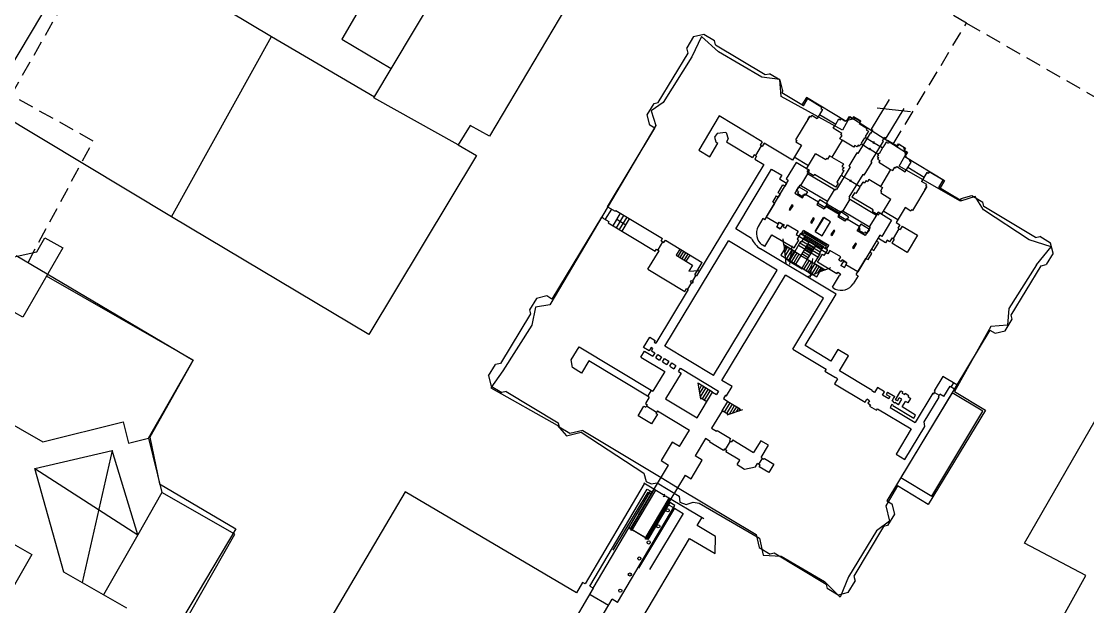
# Model space of a CAD drawing. Header units: inches. Extents: x 2320 to 12644, y -1199 to 8127.
# Drawn here: x 8343 to 9452, y 4578 to 5188 of the extents above; entities that cross this region are included whole.
import ezdxf

# ---------------------------------------------------------------- set-up
doc = ezdxf.new("R2010")
doc.units = ezdxf.units.IN
doc.header["$LTSCALE"] = 32
doc.header["$MEASUREMENT"] = 0
doc.linetypes.add('DASHED', pattern=[0.75, 0.5, -0.25])
for name, color, linetype in [('Buildings', 1, 'Continuous'), ('Floor Plan', 4, 'Continuous'), ('Underground', 3, 'Continuous')]:
    doc.layers.add(name, color=color, linetype=linetype)
doc.layers.add('Pathways', color=30, linetype='DASHED', lineweight=30)

msp = doc.modelspace()

# ---------------------------------------------------------------- linework, layer by layer
at = {"layer": 'Buildings'}
for p, q in [((8783.5, 5354.5), (8676.1, 5169.9)), ((8709.5, 5108.7), (8837.4, 5323.2)), ((8307, 5100), (8416.8, 5283.8)), ((8416.8, 5283.8), (8602.9, 5172.7)), ((8942.7, 5259.2), (8829.9, 5068.6)), ((8498.9, 4984.6), (8602.9, 5172.7)), ((8602.9, 5172.7), (8710.1, 5109.7)), ((9050.6, 5172.7), (9040.5, 5151.4)), ((9068.1, 5156.4), (9050.6, 5172.7)), ((8676.1, 5169.9), (8727.3, 5139.2)), ((9040.5, 5151.4), (9010.4, 5103.7)), ((9113.2, 5130.1), (9068.1, 5156.4)), ((9132.1, 5127.6), (9113.2, 5130.1)), ((9133.3, 5110), (9132.1, 5127.6)), ((8797.3, 5059.8), (8709.5, 5108.7)), ((9197.3, 5074.9), (9133.3, 5110)), ((8498.9, 4984.6), (8307, 5100)), ((9010.4, 5103.7), (8997.9, 5095)), ((8997.9, 5095), (9002.9, 5079.9)), ((9204.8, 5088.7), (9197.3, 5074.9)), ((9263.9, 5050.9), (9204.8, 5088.7)), ((8809.8, 5079.9), (8797.3, 5059.8)), ((8829.9, 5068.6), (8809.8, 5079.9)), ((9002.9, 5079.9), (8892.6, 4893.1)), ((8797.3, 5059.8), (8816.1, 5048.6)), ((9256.2, 5037.3), (9263.9, 5050.9)), ((8816.1, 5048.6), (8704.1, 4862)), ((9320.1, 5000.9), (9256.2, 5037.3)), ((9335.2, 5005.9), (9320.1, 5000.9)), ((9344, 4992.1), (9335.2, 5005.9)), ((8704.1, 4862), (8498.9, 4984.6)), ((9391.6, 4960.8), (9344, 4992.1)), ((9414.2, 4953.3), (9391.6, 4960.8)), ((9399.1, 4934.5), (9414.2, 4953.3)), ((8337.1, 4944.5), (8521.4, 4835.4)), ((9399.1, 4934.5), (9370.3, 4889.3)), ((8877.5, 4890.6), (8873.8, 4871.8)), ((8892.6, 4893.1), (8877.5, 4890.6)), ((9370.3, 4889.3), (9369, 4871.8)), ((8873.8, 4871.8), (8843.7, 4824.1)), ((9351.5, 4870.5), (9313.9, 4802.8)), ((9369, 4871.8), (9351.5, 4870.5)), ((8521.4, 4835.4), (8476.3, 4755.2)), ((8843.7, 4824.1), (8831.1, 4806.6)), ((8831.1, 4806.6), (8900.1, 4767.7)), ((9313.9, 4802.8), (9346, 4783.3)), ((9346, 4783.3), (9286.3, 4684.9)), ((9386.6, 4644.8), (9466.8, 4784)), ((8900.1, 4767.7), (8910.1, 4756.4)), ((8476.3, 4755.2), (8486.3, 4706.3)), ((8910.1, 4756.4), (8925.2, 4760.2)), ((8925.2, 4760.2), (8990.4, 4717.5)), ((8990.4, 4717.5), (8992.9, 4708.8)), ((8486.3, 4706.3), (8565.8, 4659.5)), ((8992.9, 4708.8), (8997.9, 4706.3)), ((8997.9, 4706.3), (9004.2, 4707.5)), ((9004.2, 4707.5), (9027.3, 4693.5)), ((9254.5, 4704.3), (9242.4, 4683.7)), ((9286.3, 4684.9), (9254.5, 4704.3)), ((9027.3, 4693.5), (9028, 4687.5)), ((9028, 4687.5), (9034.3, 4684.9)), ((9034.3, 4684.9), (9041.8, 4687.5)), ((9041.8, 4687.5), (9048, 4686.2)), ((9048, 4686.2), (9110.7, 4649.8)), ((9242.4, 4683.7), (9246.2, 4667.4)), ((9246.2, 4667.4), (9232.4, 4657.4)), ((8565.8, 4659.5), (8411.1, 4400.3)), ((9232.4, 4657.4), (9203.5, 4609.7)), ((9110.7, 4649.8), (9114.5, 4632.3)), ((9450.5, 4611), (9386.6, 4644.8)), ((9114.5, 4632.3), (9133.3, 4631)), ((9133.3, 4631), (9178.4, 4604.7)), ((9203.5, 4609.7), (9194.7, 4588.4)), ((9374.1, 4474.3), (9450.5, 4611)), ((9194.7, 4588.4), (9178.4, 4604.7))]:
    msp.add_line(p, q, dxfattribs=at)
at = {"layer": 'Floor Plan'}
for p, q in [((9042.2, 5172.5), (9035, 5160.7)), ((9042.2, 5172.5), (9052.7, 5175.1)), ((9052.7, 5175.1), (9064, 5168.3)), ((9036.4, 5155.2), (9035, 5160.7)), ((9065.1, 5163.9), (9064, 5168.3)), ((9065.1, 5163.9), (9116.8, 5132.8)), ((9005.3, 5103.7), (9036.4, 5155.2)), ((9116.8, 5132.8), (9121.2, 5133.8)), ((9132.4, 5127.1), (9121.2, 5133.8)), ((9135.2, 5115.9), (9132.4, 5127.1)), ((9135.2, 5115.9), (9134, 5114)), ((9156.7, 5100.4), (9134, 5114)), ((9156.7, 5100.4), (9161.1, 5107.8)), ((9161.1, 5107.8), (9175.7, 5099)), ((8994, 5090.8), (9001.2, 5102.7)), ((9001.2, 5102.7), (9005.3, 5103.7)), ((9176.3, 5096.4), (9170.7, 5087.1)), ((9175.7, 5099), (9174.7, 5097.3)), ((9174.7, 5097.3), (9176.3, 5096.4)), ((8996.7, 5080.1), (8994, 5090.8)), ((9068.9, 5089.8), (9047.5, 5054.2)), ((9113.5, 5062.9), (9068.9, 5089.8)), ((9163.3, 5089.6), (9148.3, 5064.9)), ((9161.2, 5086.1), (9163.3, 5089.6)), ((9163.3, 5089.6), (9164.4, 5089)), ((9164.4, 5089), (9165.3, 5090.4)), ((9165.3, 5090.4), (9170.7, 5087.1)), ((9173.3, 5091.4), (9190.1, 5081.2)), ((9190.1, 5081.2), (9193.5, 5086.8)), ((9193.5, 5086.8), (9195.1, 5085.8)), ((9195.1, 5085.8), (9195.9, 5087)), ((9195.9, 5087), (9199.7, 5084.7)), ((9199.7, 5084.7), (9210.6, 5087.4)), ((9210.6, 5087.4), (9216, 5084.2)), ((9216, 5084.2), (9214.5, 5081.8)), ((8952.7, 4995.1), (9002, 5076.9)), ((9002, 5076.9), (8996.7, 5080.1)), ((9075.6, 5072.4), (9066.9, 5071.3)), ((9075.6, 5072.4), (9076.1, 5072.5)), ((9076.1, 5072.5), (9078.2, 5065.8)), ((9187.5, 5076.9), (9190.1, 5081.2)), ((9196.4, 5071.6), (9187.5, 5076.9)), ((9214.5, 5081.8), (9222.8, 5076.8)), ((9224.2, 5073.8), (9220.8, 5068.2)), ((9222.8, 5076.8), (9221.9, 5075.2)), ((9221.9, 5075.2), (9224.2, 5073.8)), ((9059, 5047.3), (9067.6, 5061.5)), ((9064.8, 5068.7), (9063.9, 5067.5)), ((9063.9, 5067.5), (9065.3, 5062.9)), ((9066.9, 5071.3), (9064.8, 5068.7)), ((9065.3, 5062.9), (9067.6, 5061.5)), ((9078.2, 5065.8), (9076.3, 5062.7)), ((9076.3, 5062.7), (9103.5, 5046.3)), ((9113.5, 5062.9), (9111.4, 5059.3)), ((9115.8, 5061.5), (9113.7, 5057.9)), ((9145.2, 5043.8), (9115.8, 5061.5)), ((9148.3, 5064.9), (9149.5, 5064.2)), ((9149.5, 5064.2), (9148.6, 5062.8)), ((9148.6, 5062.8), (9154.5, 5059.3)), ((9196.8, 5064.6), (9186.1, 5046.9)), ((9194.5, 5066), (9196.7, 5069.5)), ((9196.8, 5064.6), (9194.5, 5066)), ((9195.5, 5070.2), (9196.4, 5071.6)), ((9196.7, 5069.5), (9195.5, 5070.2)), ((9209.1, 5057.2), (9196.8, 5064.6)), ((9217.2, 5061.1), (9216.6, 5060)), ((9220.1, 5067.1), (9216.7, 5061.5)), ((9216.7, 5061.5), (9217.2, 5061.1)), ((9220.1, 5067.1), (9220.6, 5066.7)), ((9221.3, 5067.9), (9220.6, 5066.7)), ((9220.8, 5068.2), (9221.3, 5067.9)), ((9221, 5067.3), (9229.2, 5062.3)), ((9228.8, 5061.8), (9229.5, 5062.9)), ((9229.8, 5061.2), (9228.8, 5061.8)), ((9230.5, 5062.3), (9229.5, 5062.9)), ((9229.8, 5061.2), (9230.5, 5062.3)), ((9230.2, 5061.7), (9238.4, 5056.8)), ((9242.6, 5062.6), (9239.3, 5057)), ((9244.9, 5061.2), (9242.6, 5062.6)), ((9245.9, 5062.8), (9244.9, 5061.2)), ((9254.2, 5057.8), (9245.9, 5062.8)), ((9047.5, 5054.2), (9059, 5047.3)), ((9112.5, 5058.6), (9106.5, 5048.7)), ((9113.7, 5057.9), (9111.4, 5059.3)), ((9154.5, 5059.3), (9145.2, 5043.8)), ((9159.8, 5034.8), (9169.2, 5050.4)), ((9179.7, 5044), (9169.2, 5050.4)), ((9210.1, 5058.9), (9209.1, 5057.2)), ((9212.4, 5057.5), (9210.1, 5058.9)), ((9213.5, 5059.3), (9212.4, 5057.5)), ((9214.9, 5058.4), (9213.5, 5059.3)), ((9216, 5060.3), (9214.9, 5058.4)), ((9216, 5060.3), (9216.6, 5060)), ((9216.9, 5060.6), (9225.1, 5055.6)), ((9224.8, 5055), (9225.5, 5056.2)), ((9225.8, 5054.5), (9224.8, 5055)), ((9226.4, 5055.6), (9225.5, 5056.2)), ((9225.8, 5054.5), (9226.4, 5055.6)), ((9226.1, 5055), (9234.3, 5050.1)), ((9234.7, 5050.6), (9234, 5049.5)), ((9235.2, 5050.3), (9234.7, 5050.6)), ((9238.6, 5055.9), (9235.2, 5050.3)), ((9238.7, 5057.3), (9238.1, 5056.2)), ((9238.6, 5055.9), (9238.1, 5056.2)), ((9239.3, 5057), (9238.7, 5057.3)), ((9255.7, 5060.2), (9254.2, 5057.8)), ((9261, 5057), (9255.7, 5060.2)), ((9263.7, 5046.1), (9261, 5057)), ((9115.3, 5039.2), (9045.3, 4923.2)), ((9105.3, 5049.4), (9103.5, 5046.3)), ((9107.6, 5048), (9105.3, 5049.4)), ((9107.6, 5048), (9105.8, 5044.9)), ((9105.8, 5044.9), (9115.3, 5039.2)), ((9161.7, 5037.9), (9147, 5046.8)), ((9180.6, 5045.4), (9179.7, 5044)), ((9181.7, 5044.7), (9180.6, 5045.4)), ((9183.8, 5048.3), (9181.7, 5044.7)), ((9186.1, 5046.9), (9183.8, 5048.3)), ((9186.1, 5046.9), (9198.1, 5039.7)), ((9198.1, 5039.7), (9196.6, 5037.2)), ((9234.5, 5049.2), (9233.4, 5047.2)), ((9233.4, 5047.2), (9234.8, 5046.4)), ((9234.8, 5046.4), (9233.7, 5044.7)), ((9233.7, 5044.7), (9236, 5043.3)), ((9234.5, 5049.2), (9234, 5049.5)), ((9236, 5043.3), (9235, 5041.6)), ((9235, 5041.6), (9247.3, 5034.1)), ((9267.5, 5043.8), (9263.7, 5046.1)), ((9265.1, 5036), (9268.5, 5041.6)), ((9266.8, 5042.6), (9267.5, 5043.8)), ((9268.5, 5041.6), (9266.8, 5042.6)), ((9086, 4972.2), (9123.4, 5034.2)), ((9123.4, 5034.2), (9133.9, 5027.9)), ((9133.9, 5027.9), (9131.6, 5024.1)), ((9161.9, 5033.6), (9159.8, 5034.8)), ((9160.5, 5031.4), (9161.9, 5033.6)), ((9167.2, 5027.4), (9160.5, 5031.4)), ((9168, 5028.7), (9167.2, 5027.4)), ((9190.1, 5015.4), (9168, 5028.7)), ((9195.4, 5027.6), (9191.3, 5020.7)), ((9195.9, 5027.3), (9195.4, 5027.6)), ((9196.6, 5028.4), (9195.9, 5027.3)), ((9198.5, 5032.8), (9196.1, 5028.7)), ((9196.6, 5028.4), (9196.1, 5028.7)), ((9196.3, 5027.8), (9205.2, 5022.5)), ((9196.6, 5037.2), (9198.4, 5036.2)), ((9198.4, 5036.2), (9196.9, 5033.7)), ((9196.9, 5033.7), (9198.5, 5032.8)), ((9247.3, 5034.1), (9236.6, 5016.4)), ((9247.3, 5034.1), (9249.6, 5032.8)), ((9249.6, 5032.8), (9251.7, 5036.3)), ((9251.7, 5036.3), (9252.8, 5035.6)), ((9252.8, 5035.6), (9253.7, 5037)), ((9253.7, 5037), (9262.5, 5031.7)), ((9262.5, 5031.7), (9265.1, 5036)), ((9282, 5025.8), (9265.1, 5036)), ((9285, 5030.8), (9279.4, 5021.5)), ((9286.5, 5029.9), (9285, 5030.8)), ((9287.5, 5031.5), (9286.5, 5029.9)), ((9302.1, 5022.7), (9287.5, 5031.5)), ((9131.6, 5024.1), (9138.9, 5019.6)), ((9137.6, 5016.6), (9139.2, 5019.4)), ((9138.9, 5019.6), (9139.2, 5019.4)), ((9192.7, 5019.8), (9190.1, 5015.4)), ((9191.3, 5020.7), (9192.7, 5019.8)), ((9204.8, 5021.9), (9205.5, 5023)), ((9205.8, 5021.3), (9204.8, 5021.9)), ((9206.5, 5022.5), (9205.5, 5023)), ((9205.8, 5021.3), (9206.5, 5022.5)), ((9206.1, 5021.9), (9215, 5016.5)), ((9215.4, 5017.1), (9214.7, 5016)), ((9215.9, 5016.8), (9215.4, 5017.1)), ((9218.3, 5020.8), (9215.9, 5016.8)), ((9219.9, 5019.8), (9218.3, 5020.8)), ((9221.4, 5022.3), (9219.9, 5019.8)), ((9223.2, 5021.2), (9221.4, 5022.3)), ((9224.6, 5023.7), (9223.2, 5021.2)), ((9236.6, 5016.4), (9224.6, 5023.7)), ((9236.6, 5016.4), (9238.9, 5015.1)), ((9284.8, 5018.3), (9279.4, 5021.5)), ((9283.9, 5016.9), (9284.8, 5018.3)), ((9285.1, 5016.2), (9283.9, 5016.9)), ((9297.6, 5015.3), (9302.1, 5022.7)), ((9130.6, 5005.1), (9132.6, 5008.3)), ((9149.9, 5013), (9151.7, 5016)), ((9151.7, 5016), (9160.6, 5010.6)), ((9209.6, 5009.7), (9206.9, 5005.3)), ((9229, 4992), (9207, 5005.3)), ((9211.1, 5008.8), (9209.6, 5009.7)), ((9215.2, 5015.6), (9211.1, 5008.8)), ((9215.2, 5015.6), (9214.7, 5016)), ((9238.9, 5015.1), (9236.8, 5011.5)), ((9236.8, 5011.5), (9237.9, 5010.9)), ((9237.9, 5010.9), (9237, 5009.5)), ((9237, 5009.5), (9247.6, 5003.1)), ((9285.1, 5016.2), (9270.1, 4991.4)), ((9282.9, 5012.7), (9285.1, 5016.2)), ((9319.7, 5002.1), (9297.6, 5015.3)), ((9320.8, 5003.9), (9331.9, 5006.7)), ((9331.9, 5006.7), (9343.2, 4999.9)), ((8952.7, 4995.1), (8960.5, 4990.4)), ((9116.4, 4981.6), (9126.7, 4998.7)), ((9173.5, 5002.8), (9181.7, 4997.9)), ((9238.2, 4987.6), (9247.6, 5003.1)), ((9262.3, 4994.2), (9253, 4978.8)), ((9268.2, 4990.7), (9262.3, 4994.2)), ((9320.8, 5003.9), (9319.7, 5002.1)), ((9344.3, 4995.5), (9343.2, 4999.9)), ((9398.2, 4963), (9344.3, 4995.5)), ((8946.2, 4984.4), (8894.7, 4899)), ((8948.6, 4983), (8946.2, 4984.4)), ((8956.6, 4992.8), (8950.1, 4982.1)), ((8958.4, 4975.3), (8966.3, 4988.3)), ((8960.5, 4990.4), (8961.1, 4991.4)), ((8961.1, 4991.4), (9010, 4961.9)), ((8961.8, 4973.2), (8969.7, 4986.2)), ((8965, 4971.3), (8972.9, 4984.3)), ((9203.5, 4984.7), (9195.3, 4989.7)), ((9229, 4992), (9228.2, 4990.6)), ((9228.2, 4990.6), (9234.8, 4986.6)), ((9234.8, 4986.6), (9236.2, 4988.8)), ((9236.2, 4988.8), (9238.2, 4987.6)), ((9240.1, 4990.7), (9254.8, 4981.8)), ((9269, 4992.1), (9268.2, 4990.7)), ((9270.1, 4991.4), (9269, 4992.1)), ((8948.6, 4983), (8954, 4979.7)), ((8954, 4979.7), (8953.2, 4978.4)), ((8953.2, 4978.4), (9002.2, 4948.9)), ((8971.7, 4976.1), (8962.4, 4981.8)), ((8967.8, 4969.6), (8975.6, 4982.6)), ((9102.5, 4962.2), (9086, 4972.2)), ((9114.4, 4982.8), (9109.5, 4974.6)), ((9116.4, 4981.6), (9114.4, 4982.8)), ((9128.7, 4974.2), (9132.4, 4972)), ((9225.3, 4971.6), (9216.4, 4977)), ((9255.9, 4972.1), (9249.9, 4962.1)), ((9253, 4978.8), (9256.9, 4976.4)), ((9256.9, 4976.4), (9254.8, 4972.8)), ((9254.8, 4972.8), (9257.1, 4971.4)), ((9259.2, 4975), (9257.1, 4971.4)), ((9259.2, 4975), (9275.3, 4965.4)), ((8358.7, 4948.2), (8367.1, 4962.9)), ((8367.1, 4962.9), (8385.6, 4952.3)), ((9008.6, 4959.6), (9010, 4961.9)), ((9116.4, 4953.7), (9123.8, 4966)), ((9123.8, 4966), (9146.7, 4952.2)), ((9136, 4955.4), (9135.3, 4961.8)), ((9153.4, 4967.2), (9149.9, 4961.4)), ((9149.9, 4961.4), (9151.6, 4960.4)), ((9158, 4964.4), (9153.4, 4967.2)), ((9158, 4964.4), (9154.3, 4958.4)), ((9155.7, 4965.8), (9157.1, 4968.2)), ((9156.9, 4962.7), (9175.7, 4951.3)), ((9180.5, 4954.1), (9157.1, 4968.2)), ((9157.1, 4968.2), (9180.5, 4954.1)), ((9157.1, 4964.9), (9157.7, 4965.9)), ((9157.7, 4965.9), (9178.2, 4953.5)), ((9157.7, 4964), (9176.5, 4952.6)), ((9223.5, 4968.6), (9225.3, 4971.6)), ((9223.5, 4968.6), (9225.3, 4971.6)), ((9225.3, 4971.6), (9223.8, 4969.2)), ((9232.5, 4959.4), (9234.2, 4962.2)), ((9234.5, 4962), (9234.2, 4962.2)), ((9234.5, 4962), (9234.2, 4962.2)), ((9241.8, 4957.5), (9234.5, 4962)), ((9241.8, 4957.5), (9234.5, 4962)), ((9248.7, 4962.8), (9246.2, 4958.6)), ((9251.1, 4961.5), (9248.6, 4957.3)), ((9248.7, 4962.8), (9251.1, 4961.5)), ((9275.3, 4965.4), (9264.6, 4947.6)), ((9398.2, 4963), (9402.5, 4964.1)), ((9413.8, 4957.3), (9402.5, 4964.1)), ((8385.6, 4952.3), (8344.2, 4880)), ((9002.2, 4948.9), (9003.5, 4951)), ((9003.5, 4951), (9006.3, 4949.3)), ((9010, 4958.7), (9004.9, 4950.2)), ((9008.6, 4959.6), (9011.4, 4957.9)), ((9011.4, 4957.9), (9012.8, 4960.2)), ((9012.3, 4850), (9078.4, 4959.7)), ((9012.8, 4960.2), (9051.2, 4937)), ((9028, 4951), (9024.2, 4944.6)), ((9026.1, 4943.4), (9030, 4949.9)), ((9129.1, 4929.1), (9078.4, 4959.7)), ((9190.5, 4904), (9111.8, 4951.4)), ((9116.4, 4953.7), (9113.4, 4955.4)), ((9147.4, 4948.5), (9136, 4955.4)), ((9136, 4955.4), (9138.1, 4935.6)), ((9138.1, 4954.1), (9136.4, 4951.3)), ((9140.1, 4952.9), (9136.8, 4947.5)), ((9142.1, 4951.7), (9137.2, 4943.7)), ((9144.3, 4950.4), (9138.5, 4940.7)), ((9146.7, 4952.2), (9151.6, 4960.4)), ((9153.6, 4958.8), (9147.4, 4948.5)), ((9151.3, 4955), (9171.6, 4942.8)), ((9152.9, 4957.7), (9173.2, 4945.5)), ((9154.3, 4958.4), (9153.6, 4958.8)), ((9155, 4959.5), (9173.8, 4948.1)), ((9176.8, 4953.1), (9173.1, 4947)), ((9176.8, 4953.1), (9181.4, 4950.3)), ((9177.6, 4952.5), (9178.2, 4953.5)), ((9181.4, 4950.3), (9177.9, 4944.5)), ((9179.1, 4951.7), (9180.5, 4954.1)), ((9225.5, 4947.9), (9227.5, 4951.1)), ((9243.5, 4960.3), (9241.8, 4957.5)), ((9246.2, 4958.6), (9243.5, 4960.3)), ((9264.6, 4947.6), (9248.6, 4957.3)), ((9416.4, 4946.7), (9413.8, 4957.3)), ((8322.7, 4940.1), (8358.7, 4948.2)), ((8994.7, 4930.2), (9006.3, 4949.3)), ((9024.2, 4944.6), (9041, 4934.4)), ((9028.1, 4942.2), (9031.9, 4948.7)), ((9030.3, 4940.9), (9034.2, 4947.3)), ((9032.6, 4939.5), (9036.5, 4946)), ((9034.6, 4938.3), (9038.5, 4944.7)), ((9140.8, 4939.3), (9137.5, 4941.3)), ((9146.7, 4949), (9140.8, 4939.3)), ((9140.8, 4939.3), (9155.3, 4930.6)), ((9173.9, 4946.6), (9167.7, 4936.3)), ((9171.2, 4937.4), (9176.2, 4945.6)), ((9173.1, 4947), (9173.9, 4946.6)), ((9177.9, 4944.5), (9176.2, 4945.6)), ((9211.4, 4924.4), (9221.6, 4941.4)), ((9416.4, 4946.7), (9409.3, 4934.9)), ((8994.7, 4930.2), (9033.1, 4907)), ((9041, 4934.4), (9037.1, 4928)), ((9037.1, 4928), (9047.8, 4928.9)), ((9043.5, 4924.3), (9051.2, 4937)), ((9063, 4819.4), (9129.1, 4929.1)), ((9162.5, 4926.2), (9148.1, 4934.9)), ((9179, 4929.4), (9160.6, 4922)), ((9168.4, 4935.9), (9162.5, 4926.2)), ((9170.7, 4934.4), (9164.9, 4924.8)), ((9167.7, 4936.3), (9179, 4929.4)), ((9173, 4933.1), (9168.1, 4925)), ((9191.2, 4925.3), (9171.2, 4937.4)), ((9174.9, 4931.9), (9171.6, 4926.5)), ((9176.9, 4930.7), (9175.2, 4927.9)), ((9179, 4929.4), (9185.1, 4931.8)), ((9199.1, 4931.8), (9195.4, 4934)), ((9372.7, 4882.1), (9403.8, 4933.6)), ((9403.8, 4933.6), (9409.3, 4934.9)), ((8521.4, 4835.4), (8368.7, 4922.8)), ((9039, 4916.8), (9039.9, 4918.3)), ((9039, 4916.8), (9040.8, 4915.7)), ((9039.9, 4918.3), (9041.8, 4917.2)), ((9041.8, 4917.2), (9040.8, 4915.7)), ((9044.4, 4923.7), (9040.9, 4917.8)), ((9043.5, 4924.3), (9045.3, 4923.2)), ((9071.6, 4814.2), (9137.8, 4923.9)), ((9177.5, 4899.9), (9137.8, 4923.9)), ((9162.5, 4926.2), (9165.9, 4924.2)), ((9186.7, 4911.2), (9194.1, 4923.6)), ((9213.4, 4923.2), (9208.4, 4914.9)), ((9211.4, 4924.4), (9213.4, 4923.2)), ((9036.7, 4908.8), (9002.9, 4852.9)), ((9033.1, 4907), (9034.8, 4909.9)), ((9034.8, 4909.9), (9036.7, 4908.8)), ((9039.9, 4916.2), (9035.8, 4909.3)), ((9186.7, 4911.2), (9189.6, 4909.4)), ((8878.7, 4899.6), (8871.5, 4887.6)), ((8889.4, 4902.2), (8878.7, 4899.6)), ((8894.7, 4899), (8889.4, 4902.2)), ((9145.5, 4846.8), (9177.5, 4899.9)), ((9158.3, 4850.7), (9190.5, 4904)), ((8344.2, 4880), (8335.5, 4885)), ((8872.5, 4883.5), (8841.4, 4832)), ((8871.5, 4887.6), (8872.5, 4883.5)), ((9366.6, 4866), (9373.8, 4878)), ((9373.8, 4878), (9372.7, 4882.1)), ((9350.5, 4866.6), (9243.3, 4688.8)), ((9350.5, 4866.6), (9355.9, 4863.4)), ((9355.9, 4863.4), (9366.6, 4866)), ((9063, 4819.4), (9012.3, 4850)), ((9185.2, 4834.4), (9158.3, 4850.7)), ((8914.9, 4835.5), (8923.2, 4849.2)), ((8923.2, 4849.2), (8999.9, 4803)), ((8987.2, 4838.6), (8991, 4844.8)), ((8991, 4844.8), (8999.9, 4839.4)), ((8999.6, 4847.4), (8998.3, 4845.2)), ((8998.3, 4845.2), (9002, 4842.9)), ((9005.1, 4841.1), (9008.8, 4838.8)), ((9145.5, 4846.8), (9180.1, 4825.9)), ((9192.4, 4846.3), (9185.2, 4834.4)), ((9203.3, 4839.8), (9192.4, 4846.3)), ((9194, 4824.3), (9203.3, 4839.8)), ((8474.9, 4754.1), (8521.4, 4835.4)), ((8828.9, 4818.9), (8836, 4830.7)), ((8841.4, 4832), (8836, 4830.7)), ((8916.1, 4827.5), (8914.9, 4835.5)), ((8933.2, 4834.5), (8925.5, 4821.8)), ((8996, 4796.6), (8933.2, 4834.5)), ((8987.2, 4838.6), (9012.2, 4823.5)), ((9003, 4837.6), (9006.6, 4835.3)), ((9009.8, 4833.5), (9014.3, 4830.7)), ((9011.9, 4837), (9016.4, 4834.2)), ((9017.4, 4828.9), (9021.7, 4826.3)), ((9019.5, 4832.4), (9023.8, 4829.8)), ((8828.9, 4818.9), (8831.5, 4808.3)), ((8925.5, 4821.8), (8916.1, 4827.5)), ((9012.2, 4823.5), (8999.9, 4803)), ((9029.2, 4821.7), (9013.1, 4795)), ((9026.4, 4823.4), (9029.2, 4821.7)), ((9028.5, 4826.9), (9068.1, 4803)), ((9180.1, 4825.9), (9178.9, 4823.9)), ((9178.9, 4823.9), (9189.8, 4817.3)), ((9192.1, 4815.9), (9189.8, 4817.3)), ((9228.1, 4803.7), (9194, 4824.3)), ((9301.7, 4818.3), (9292.7, 4803.3)), ((9316.2, 4809.6), (9301.7, 4818.3)), ((8831.5, 4808.3), (8842.7, 4801.5)), ((9049.8, 4794.7), (9047, 4811.8)), ((9061.9, 4802), (9047.2, 4810.9)), ((9048.2, 4804.8), (9050.6, 4808.8)), ((9048.8, 4801), (9052.7, 4807.5)), ((9049.5, 4797.1), (9055, 4806.2)), ((9082.3, 4807.7), (9071.6, 4814.2)), ((9076.5, 4798), (9082.3, 4807.7)), ((9192.1, 4815.9), (9189, 4810.8)), ((9189, 4810.8), (9220.8, 4791.7)), ((9302.6, 4797.3), (9309.3, 4808.3)), ((9309.3, 4808.3), (9313.8, 4805.6)), ((9312.6, 4811.8), (9310.2, 4807.8)), ((8284.7, 4796.3), (8365, 4750.3)), ((8847.1, 4802.6), (8842.7, 4801.5)), ((8847.1, 4802.6), (8901.1, 4770)), ((8996, 4796.6), (8992, 4790)), ((8994.5, 4797.5), (8998.4, 4803.9)), ((9013.1, 4795), (9045.8, 4775.3)), ((9045.8, 4775.3), (9061.9, 4802)), ((9049.6, 4796.1), (9056, 4792.2)), ((9051.3, 4795.1), (9057.2, 4804.9)), ((9053.7, 4793.6), (9059.6, 4803.4)), ((9056, 4792.2), (9061.9, 4802)), ((9061.9, 4802), (9066, 4799.5)), ((9068.1, 4803), (9066, 4799.5)), ((9075.4, 4798.7), (9073.3, 4795.2)), ((9073.3, 4795.2), (9077.9, 4792.3)), ((9075.4, 4798.7), (9076.5, 4798)), ((9220.8, 4791.7), (9222.6, 4794.6)), ((9225.2, 4793), (9222.6, 4794.6)), ((9227.8, 4803.2), (9228.1, 4803.7)), ((9230.4, 4801.6), (9227.8, 4803.2)), ((9231.5, 4803.3), (9230.4, 4801.6)), ((9245.3, 4795), (9238.8, 4798.9)), ((9244, 4801.9), (9251.5, 4797.4)), ((9252.4, 4793.9), (9258, 4803.3)), ((9254.3, 4792.8), (9256.3, 4796.2)), ((9255.3, 4788.9), (9258.8, 4794.7)), ((9258.8, 4794.7), (9256.3, 4796.2)), ((9258, 4803.3), (9259.9, 4802.2)), ((9259.1, 4800.9), (9259.9, 4802.2)), ((9259.1, 4800.9), (9261.6, 4799.4)), ((9261.6, 4799.4), (9262.4, 4800.7)), ((9266.3, 4798.3), (9262.4, 4800.7)), ((9265.4, 4790.7), (9268.2, 4795.4)), ((9265.6, 4797), (9266.3, 4798.3)), ((9265.6, 4797), (9268.2, 4795.4)), ((9291.3, 4800.9), (9272.9, 4770.4)), ((9282.3, 4771), (9297.9, 4796.9)), ((9291.3, 4800.9), (9292.2, 4800.4)), ((9292.2, 4800.4), (9291.3, 4800.9)), ((9292.2, 4800.4), (9293.6, 4802.7)), ((9293.6, 4802.7), (9292.7, 4803.3)), ((9292.9, 4801.5), (9297.7, 4798.7)), ((9297, 4797.5), (9298.4, 4799.8)), ((9297.9, 4796.9), (9297, 4797.5)), ((9297, 4797.5), (9297.9, 4796.9)), ((9302.6, 4797.3), (9298.4, 4799.8)), ((8984.4, 4777.3), (8990.5, 4787.4)), ((8990.5, 4787.4), (8992.4, 4786.3)), ((8992, 4790), (8994, 4788.9)), ((8992, 4790), (8994, 4788.9)), ((8994, 4788.9), (8992.4, 4786.3)), ((8993.2, 4787.6), (9003.7, 4781.2)), ((9072, 4782.6), (9077.9, 4792.3)), ((9074.3, 4781.2), (9080.2, 4791)), ((9076.7, 4779.7), (9082.6, 4789.5)), ((9077.1, 4778.3), (9093.5, 4783.8)), ((9077.9, 4792.3), (9090.5, 4784.7)), ((9079.4, 4779.1), (9084.9, 4788.2)), ((9083.1, 4780.3), (9087.1, 4786.8)), ((9086.7, 4781.5), (9089.2, 4785.6)), ((9090.5, 4784.7), (9089.1, 4782.3)), ((9225.2, 4793), (9223.7, 4790.5)), ((9223.7, 4790.5), (9226.3, 4788.9)), ((9226.3, 4788.9), (9225.4, 4787.5)), ((9225.4, 4787.5), (9232.7, 4783.1)), ((9232.7, 4783.1), (9233.7, 4784.7)), ((9233.7, 4784.7), (9268.7, 4763.6)), ((9248.5, 4789), (9246.8, 4786.1)), ((9246.8, 4786.1), (9272.9, 4770.4)), ((9248.5, 4789), (9248.6, 4789.1)), ((9250.3, 4792), (9248.8, 4792.9)), ((9250.2, 4791.7), (9250.3, 4792)), ((9254.3, 4792.8), (9252.4, 4793.9)), ((9259.3, 4786.6), (9262.7, 4792.3)), ((9265.4, 4790.7), (9262.7, 4792.3)), ((8998.4, 4768.9), (8984.4, 4777.3)), ((9004.5, 4779), (8998.4, 4768.9)), ((9004.5, 4782.5), (9002.9, 4779.9)), ((9002.9, 4779.9), (9004.5, 4779)), ((9004.5, 4782.5), (9037.9, 4762.3)), ((9004.5, 4782.5), (9006, 4781.6)), ((9072, 4782.6), (9061, 4764.3)), ((9078.4, 4778.7), (9072, 4782.6)), ((8365, 4750.3), (8448.5, 4771)), ((8448.5, 4771), (8454, 4748.9)), ((8901.1, 4770), (8902.2, 4765.6)), ((8913.5, 4758.8), (8902.2, 4765.6)), ((8927, 4762.2), (8913.5, 4758.8)), ((8927, 4762.2), (9008.5, 4713)), ((9027.6, 4745.2), (9037.9, 4762.3)), ((9066.1, 4761.3), (9066.6, 4762.1)), ((9066.6, 4762.1), (9080.7, 4753.6)), ((9268.7, 4763.6), (9252.9, 4737.3)), ((9262.1, 4731.7), (9283, 4766.3)), ((9283, 4766.3), (9282.3, 4771)), ((8454, 4748.9), (8474.9, 4754.1)), ((8474.9, 4754.1), (8488.9, 4697.5)), ((9054.5, 4753.6), (9043.7, 4735.6)), ((9059.2, 4749.8), (9059.6, 4750.6)), ((9075.4, 4742.2), (9080.7, 4750.9)), ((9080.7, 4753.6), (9079.5, 4751.6)), ((9079.5, 4751.6), (9081.8, 4750.2)), ((9083, 4752.2), (9081.8, 4750.2)), ((9083, 4752.2), (9104.7, 4739.1)), ((9112.2, 4751.4), (9104.7, 4739.1)), ((9120.2, 4746.6), (9112.2, 4751.4)), ((8356.7, 4722.5), (8437, 4741.1)), ((8437, 4741.1), (8406, 4603.5)), ((8463.7, 4653.4), (8437, 4741.1)), ((9073.3, 4741.3), (9059.2, 4749.8)), ((9074.3, 4742.9), (9073.3, 4741.3)), ((9074.3, 4742.9), (9076.6, 4741.6)), ((9076.6, 4741.6), (9075.6, 4739.9)), ((9090.2, 4731.1), (9075.6, 4739.9)), ((9112.5, 4733.8), (9120.2, 4746.6)), ((9087.4, 4726.5), (9090.2, 4731.1)), ((9110.2, 4726.8), (9113.9, 4732.9)), ((9252.9, 4737.3), (9262.1, 4731.7)), ((8386.8, 4614.5), (8356.7, 4722.5)), ((8356.7, 4722.5), (8463.7, 4653.4)), ((9087.4, 4726.5), (9095.3, 4721.8)), ((9095.3, 4721.8), (9106.8, 4724.2)), ((9106.8, 4724.2), (9108.8, 4727.6)), ((9008.5, 4713), (9025.5, 4702.7)), ((8488.9, 4697.5), (8463.7, 4653.4)), ((8564.9, 4654), (8488.9, 4697.5)), ((8994.7, 4697.7), (8958.3, 4637.4)), ((8994.7, 4697.7), (8998, 4695.7)), ((9025.5, 4702.7), (9107.2, 4653.5)), ((9015.1, 4685.4), (9022.4, 4681)), ((9243.3, 4688.8), (9248.6, 4685.6)), ((9248.6, 4685.6), (9251.2, 4674.8)), ((8985.2, 4674.5), (8976.3, 4659.7)), ((9022.4, 4681), (8984.8, 4618.7)), ((9031.4, 4675.5), (8996.3, 4617.3)), ((9022.4, 4681), (9031.4, 4675.5)), ((9251.2, 4674.8), (9244, 4662.9)), ((9239.9, 4661.9), (9208.9, 4610.4)), ((9244, 4662.9), (9239.9, 4661.9)), ((8463.7, 4653.4), (8428, 4590.9)), ((8504, 4547.4), (8564.9, 4654)), ((9107.2, 4653.5), (9110.5, 4640)), ((9110.5, 4640), (9121.8, 4633.2)), ((9126.1, 4634.3), (9121.8, 4633.2)), ((9180.2, 4601.7), (9126.1, 4634.3)), ((8452.4, 4576.9), (8386.8, 4614.5)), ((9208.9, 4610.4), (9210.2, 4604.9)), ((9180.2, 4601.7), (9181.3, 4597.3)), ((9192.5, 4590.5), (9181.3, 4597.3)), ((9203.1, 4593.1), (9210.2, 4604.9)), ((9203.1, 4593.1), (9192.5, 4590.5))]:
    msp.add_line(p, q, dxfattribs=at)
for points in [[(9132.6, 5008.3), (9130.1, 5009.8), (9135.1, 5018.1), (9137.6, 5016.6)], [(9126.7, 4998.7), (9124.6, 5000), (9128.5, 5006.4), (9130.6, 5005.1)], [(9151.5, 5010.9), (9149.4, 5012.1), (9151.7, 5016), (9160.6, 5010.6), (9158.3, 5006.7), (9156.7, 5007.7)], [(9151.5, 5010.9), (9150.4, 5009.2), (9155.7, 5006), (9156.7, 5007.7)], [(9173.5, 5002.8), (9171.3, 4999.2), (9179.5, 4994.2), (9181.7, 4997.9)], [(9168.8, 4969.4), (9177.5, 4983.8)], [(9168.8, 4969.4), (9176.1, 4964.9), (9184.8, 4979.4), (9177.5, 4983.8)], [(9203.5, 4984.7), (9201.3, 4981.1), (9193.1, 4986), (9195.3, 4989.7)], [(9220.9, 4969), (9223, 4967.8), (9225.3, 4971.6), (9216.4, 4977), (9214, 4973.1), (9215.6, 4972.2)], [(9220.9, 4969), (9219.9, 4967.3), (9214.6, 4970.5), (9215.6, 4972.2)], [(9153.4, 4967.2), (9158, 4964.4)], [(9158, 4964.4), (9154.2, 4966.7), (9156.6, 4970.5), (9182.8, 4954.7)], [(9176.8, 4953.1), (9180.5, 4950.8), (9182.8, 4954.7), (9156.6, 4970.5)], [(9181.4, 4950.3), (9176.8, 4953.1)], [(9227.5, 4951.1), (9229.9, 4949.6), (9234.9, 4957.9), (9232.5, 4959.4)], [(9221.6, 4941.4), (9223.8, 4940.1), (9227.7, 4946.6), (9225.5, 4947.9)], [(9191.2, 4925.3), (9192.2, 4927), (9195.1, 4925.2), (9194.1, 4923.6)], [(8997.9, 4848.5), (8995.8, 4845.1), (8990, 4848.6), (8996.5, 4859.4), (9002.3, 4855.9), (9001.2, 4854)], [(9001.2, 4854), (9002.9, 4852.9)], [(8999.6, 4847.4), (8997.9, 4848.5)], [(9002, 4842.9), (8999.9, 4839.4)], [(9003, 4837.6), (9005.1, 4841.1)], [(9008.8, 4838.8), (9006.6, 4835.3)], [(9009.8, 4833.5), (9011.9, 4837)], [(9016.4, 4834.2), (9014.3, 4830.7)], [(9017.4, 4828.9), (9019.5, 4832.4)], [(9023.8, 4829.8), (9021.7, 4826.3)], [(9026.4, 4823.4), (9028.5, 4826.9)], [(9238.8, 4798.9), (9240.8, 4802.3), (9233.5, 4806.7), (9231.5, 4803.3)], [(9244, 4801.9), (9242.7, 4799.7), (9246.6, 4797.3)], [(9246.6, 4797.3), (9245.3, 4795)], [(9248.8, 4792.9), (9250.1, 4795.2)], [(9250.1, 4795.2), (9251.5, 4797.4)], [(9249.8, 4788.3), (9248.6, 4789.1)], [(9249.8, 4788.3), (9249.6, 4788.1), (9271.4, 4774.9), (9273.3, 4778.1), (9259.3, 4786.6)], [(9250.2, 4791.7), (9251.4, 4791)], [(9255.3, 4788.9), (9251.5, 4791.2), (9251.4, 4791)], [(9061, 4764.3), (9066.1, 4761.3)], [(9059.6, 4750.6), (9054.5, 4753.6)], [(9027.6, 4745.2), (9019.9, 4749.9), (9008.3, 4730.7), (9016.2, 4725.9)], [(9033.3, 4715.6), (9039.6, 4711.8), (9051.2, 4731), (9043.7, 4735.6)], [(9115.3, 4732.1), (9115.9, 4733), (9125.7, 4727.1), (9120.4, 4718.2), (9110.5, 4724.1), (9111.6, 4725.9)], [(9112.5, 4733.8), (9115.3, 4732.1)], [(8985.2, 4674.5), (9016.2, 4725.9)], [(9111.6, 4725.9), (9108.8, 4727.6)], [(9033.3, 4715.6), (8993.4, 4649.4), (8976.3, 4659.7)]]:
    msp.add_lwpolyline(points, dxfattribs=at)
for points in [[(9131.4, 4978.8), (9135.1, 4976.5), (9132.4, 4972), (9128.7, 4974.2)], [(9201.8, 4936.3), (9198.1, 4938.5), (9195.4, 4934), (9199.1, 4931.8)], [(9343.4, 4782), (9311.2, 4801.4), (9257.9, 4713), (9290.1, 4693.6)], [(8335.4, 4601.2), (8293.9, 4624.9), (8312, 4656.5), (8353.5, 4632.8)]]:
    msp.add_lwpolyline(points, close=True, dxfattribs=at)
for centre, radius, start, end in [((9122.5, 4967.2), 14.9, 150.4088, 232.1898), ((9122, 4969.6), 20.8, 200.8615, 240.8423), ((9195.8, 4923), 14.9, 245.6125, 327.3935)]:
    msp.add_arc(centre, radius, start, end, dxfattribs=at)
at = {"layer": 'Pathways'}
for p, q in [((8332.1, 5111.3), (8396, 5224.1)), ((8417.4, 5063.6), (8332.1, 5111.3)), ((8349.5, 4937.1), (8417.4, 5063.6))]:
    msp.add_line(p, q, dxfattribs=at)
for points in [[(9249.9, 5060.4), (9326.4, 5186.5), (9177.2, 5273), (9172.2, 5334.4), (9224.8, 5417.5)], [(9326.4, 5186.5), (9633.6, 5009.7), (9646.1, 4974.6), (9862.2, 4848.4), (9975.9, 4770.2), (10052.4, 4890.6), (10156.9, 4799.3), (10641.7, 4521.9), (11053, 4258.2), (11137, 4222.1), (11528.2, 3999.1), (11551.7, 4037.4), (11742.6, 3920.1), (11878, 3681.9), (12083.6, 3510.1)]]:
    msp.add_lwpolyline(points, dxfattribs=at)
at = {"layer": 'Underground'}
for p, q in [((9155, 5101.4), (9139.4, 5110.8)), ((9159.7, 5109.1), (9155, 5101.4)), ((9201.1, 5084.1), (9159.7, 5109.1)), ((9245.7, 5106.9), (9227.1, 5076)), ((9233.4, 5098.3), (9268, 5094.3)), ((9242.7, 5066.6), (9261.3, 5097.5)), ((9203.9, 5088.8), (9201.1, 5084.1)), ((9207.3, 5086.7), (9203.9, 5088.8)), ((9208.6, 5088.9), (9207.3, 5086.7)), ((9216.1, 5084.4), (9208.6, 5088.9)), ((9214.8, 5082.2), (9216.1, 5084.4)), ((9223.1, 5077.2), (9214.8, 5082.2)), ((9226.5, 5071.3), (9228.7, 5075)), ((9227.1, 5076), (9228.7, 5075)), ((9225.8, 5071.7), (9213, 5050.5)), ((9226.5, 5071.3), (9225.8, 5071.7)), ((9239.5, 5063.4), (9226.7, 5042.3)), ((9238.8, 5063.8), (9241, 5067.6)), ((9238.8, 5063.8), (9239.5, 5063.4)), ((9241, 5067.6), (9242.7, 5066.6)), ((9243.9, 5064.6), (9245.6, 5063.6)), ((9245.6, 5063.6), (9253.9, 5058.6)), ((9253.9, 5058.6), (9255.3, 5060.8)), ((9255.3, 5060.8), (9262.7, 5056.3)), ((9212, 5051.2), (9203.8, 5037.5)), ((9213, 5050.5), (9212, 5051.2)), ((9262.7, 5056.3), (9261.4, 5054.1)), ((9261.4, 5054.1), (9264.8, 5052)), ((9264.8, 5052), (9262, 5047.4)), ((9149, 5041.2), (9138.7, 5024.1)), ((9162.9, 5032.8), (9149, 5041.2)), ((9227.7, 5041.7), (9219.5, 5028.1)), ((9226.7, 5042.3), (9227.7, 5041.7)), ((9262, 5047.4), (9303.4, 5022.4)), ((9160.9, 5029.5), (9153.6, 5017.4)), ((9160.9, 5029.5), (9162.9, 5032.8)), ((9189.6, 5012.3), (9160.9, 5029.5)), ((9205.1, 5036.7), (9190.8, 5013)), ((9203.8, 5037.5), (9205.1, 5036.7)), ((9218.2, 5028.9), (9203.8, 5005.1)), ((9219.5, 5028.1), (9218.2, 5028.9)), ((9140.7, 5022.8), (9117.8, 4984.8)), ((9138.7, 5024.1), (9140.7, 5022.8)), ((9152.8, 5017.8), (9147.6, 5009.2)), ((9181.6, 5000.5), (9152.8, 5017.8)), ((9303.4, 5022.4), (9298.7, 5014.7)), ((9147.6, 5009.2), (9155.6, 5004.3)), ((9155.6, 5004.3), (9158.1, 5008.6)), ((9158.1, 5008.6), (9172.1, 5000.2)), ((9188.5, 5012.9), (9181.1, 5000.7)), ((9190.2, 5013.4), (9189.6, 5012.3)), ((9190.8, 5013), (9190.2, 5013.4)), ((9298.7, 5014.7), (9314.3, 5005.3)), ((9144.4, 4997), (9141.5, 4992.3)), ((9142.7, 4991.5), (9145.7, 4996.2)), ((9145.7, 4996.2), (9144.4, 4997)), ((9172.1, 5000.2), (9170.5, 4997.6)), ((9170.5, 4997.6), (9178, 4993)), ((9181.6, 4998.9), (9178, 4993)), ((9193.6, 4987), (9179.5, 4995.5)), ((9194.3, 4988.1), (9180.2, 4996.6)), ((9180.9, 4999.3), (9181.6, 5000.5)), ((9181.6, 4998.9), (9180.9, 4999.3)), ((9195.1, 4989.4), (9181, 4997.9)), ((9204.9, 5003), (9197.5, 4990.9)), ((9203.8, 5005.1), (9204.5, 5004.8)), ((9204.5, 5004.8), (9203.8, 5003.7)), ((9203.8, 5003.7), (9232.4, 4986.4)), ((9117.8, 4984.8), (9130.1, 4977.3)), ((9141.5, 4992.3), (9142.7, 4991.5)), ((9166.7, 4983.6), (9163.8, 4978.9)), ((9168, 4982.8), (9166.7, 4983.6)), ((9177.6, 4983.8), (9175.3, 4979.9)), ((9184.8, 4979.4), (9177.6, 4983.8)), ((9195.7, 4990.4), (9192.2, 4984.5)), ((9199.7, 4980), (9192.2, 4984.5)), ((9195.7, 4990.4), (9196.3, 4990)), ((9196.3, 4990), (9197, 4991.2)), ((9197, 4991.2), (9225.8, 4973.8)), ((9232.4, 4986.4), (9225.1, 4974.2)), ((9232.4, 4986.4), (9234.4, 4989.7)), ((9234.4, 4989.7), (9248.3, 4981.3)), ((9130.1, 4977.3), (9131.3, 4979.2)), ((9131.3, 4979.2), (9136.4, 4976.2)), ((9136.4, 4976.2), (9135.3, 4974.4)), ((9135.3, 4974.4), (9137.7, 4972.9)), ((9137.7, 4972.9), (9139.8, 4976.4)), ((9139.8, 4976.4), (9151, 4969.7)), ((9163.8, 4978.9), (9165.1, 4978.1)), ((9165.1, 4978.1), (9168, 4982.8)), ((9175.3, 4979.9), (9168.9, 4969.3)), ((9176.1, 4964.9), (9184.8, 4979.4)), ((9201.2, 4982.6), (9199.7, 4980)), ((9215.2, 4974.2), (9201.2, 4982.6)), ((9212.6, 4969.9), (9215.2, 4974.2)), ((9225.8, 4973.8), (9220.6, 4965.1)), ((9248.3, 4981.3), (9238, 4964.2)), ((9151, 4969.7), (9148.8, 4966.1)), ((9148.8, 4966.1), (9162.1, 4958.1)), ((9168.9, 4969.3), (9176.1, 4964.9)), ((9188, 4970.7), (9185.1, 4966.1)), ((9185.1, 4966.1), (9186.4, 4965.3)), ((9186.4, 4965.3), (9189.3, 4969.9)), ((9189.3, 4969.9), (9188, 4970.7)), ((9220.6, 4965.1), (9212.6, 4969.9)), ((9235.9, 4965.4), (9213, 4927.3)), ((9238, 4964.2), (9235.9, 4965.4)), ((9138.5, 4953.7), (9133.1, 4944.7)), ((9153.8, 4944.4), (9138.5, 4953.7)), ((9144.4, 4954.5), (9141.9, 4935.1)), ((9162.1, 4958.1), (9153.8, 4944.4)), ((9157.5, 4950.5), (9164.1, 4946.5)), ((9158.7, 4952.6), (9165.4, 4948.6)), ((9160, 4954.6), (9166.6, 4950.6)), ((9168.7, 4954.1), (9160.5, 4940.4)), ((9161.2, 4956.7), (9167.9, 4952.7)), ((9162.1, 4958.1), (9162.5, 4958.8)), ((9162.5, 4958.8), (9169.1, 4954.8)), ((9169.1, 4954.8), (9168.7, 4954.1)), ((9181.9, 4946.1), (9168.7, 4954.1)), ((9210.6, 4957.3), (9207.6, 4952.6)), ((9207.6, 4952.6), (9208.9, 4951.8)), ((9208.9, 4951.8), (9211.9, 4956.5)), ((9211.9, 4956.5), (9210.6, 4957.3)), ((9133.1, 4944.7), (9170.3, 4922.3)), ((9147.6, 4948.2), (9142.5, 4939.8)), ((9145.3, 4949.6), (9143.3, 4946.3)), ((9149.6, 4947), (9144.2, 4938.1)), ((9151.8, 4945.6), (9146.4, 4936.7)), ((9153.8, 4944.4), (9148.4, 4935.5)), ((9153.8, 4944.4), (9160.5, 4940.4)), ((9154.9, 4946.3), (9161.6, 4942.3)), ((9160.5, 4940.4), (9155.1, 4931.5)), ((9156.2, 4948.4), (9162.8, 4944.4)), ((9162.5, 4939.2), (9157.1, 4930.3)), ((9160.5, 4940.4), (9175.7, 4931.2)), ((9166, 4941.1), (9163.5, 4921.7)), ((9184.1, 4949.7), (9181.9, 4946.1)), ((9195.3, 4942.9), (9184.1, 4949.7)), ((9193.2, 4939.4), (9195.3, 4942.9)), ((9195.6, 4938), (9193.2, 4939.4)), ((9196.7, 4939.8), (9195.6, 4938)), ((9201.7, 4936.7), (9196.7, 4939.8)), ((9164.7, 4937.9), (9159.3, 4928.9)), ((9165, 4933.8), (9161.3, 4927.7)), ((9170.3, 4922.3), (9175.7, 4931.2)), ((9200.6, 4934.8), (9201.7, 4936.7)), ((9213, 4927.3), (9200.6, 4934.8)), ((9164.2, 4927.4), (9163.6, 4926.3)), ((8990.9, 4706.6), (8929.2, 4602.3)), ((9010.4, 4695.1), (8990.3, 4707)), ((8742.1, 4698.1), (8546.3, 4367.1)), ((8920.2, 4592.8), (8742.1, 4698.1)), ((8934.1, 4600), (8993.9, 4701)), ((8937.7, 4597.9), (8997.4, 4698.9)), ((8993.9, 4701), (8999.5, 4697.7)), ((8999.5, 4697.7), (9001.2, 4700.5)), ((9012.4, 4695.4), (9010.4, 4695.1)), ((9011, 4693), (9012.4, 4695.4)), ((8962.9, 4582.9), (9022.7, 4684)), ((8995, 4648.6), (9017.7, 4686.9)), ((9012.8, 4693.7), (9011, 4693)), ((9052.9, 4669.9), (9012.8, 4693.7)), ((9016.5, 4687.6), (9018.2, 4690.4)), ((9022.7, 4684), (9016.5, 4687.6)), ((9046, 4662.9), (9050.8, 4671.2)), ((9065.1, 4651.6), (9046, 4662.9)), ((8995, 4648.6), (8974.7, 4660.6)), ((9064.5, 4633.8), (9065.1, 4651.6)), ((8982.9, 4556.3), (9038, 4649.5)), ((9038, 4649.5), (9064.5, 4633.8)), ((8886.7, 4510.7), (8938.1, 4597.6)), ((8926.7, 4603.8), (8920.2, 4592.8)), ((8929.2, 4602.3), (8926.7, 4603.8)), ((8934.1, 4600), (8938.1, 4597.6)), ((8905.9, 4499.3), (8957.4, 4586.2)), ((8934.4, 4591.3), (8953.6, 4580)), ((8962.9, 4582.9), (8957.4, 4586.2))]:
    msp.add_line(p, q, dxfattribs=at)
for points in [[(9002.4, 4699.8), (8977.5, 4657.7), (8976.4, 4658.4), (9001.3, 4700.5)], [(9016.5, 4691.5), (8991.6, 4649.4), (8992.7, 4648.8), (9017.6, 4690.8)]]:
    msp.add_lwpolyline(points, dxfattribs=at)
for centre, radius in [((9142.6, 4992.8), 0.533), ((9164.9, 4979.3), 0.533), ((9186.3, 4966.5), 0.533), ((9208.8, 4953), 0.533), ((9015.3, 4678.8), 1.63), ((9005.4, 4662.1), 1.63), ((8995.5, 4645.4), 1.63), ((8985.7, 4628.7), 1.63), ((8975.8, 4612), 1.63), ((8965.9, 4595.2), 1.63)]:
    msp.add_circle(centre, radius, dxfattribs=at)

doc.saveas('drawing.dxf')
